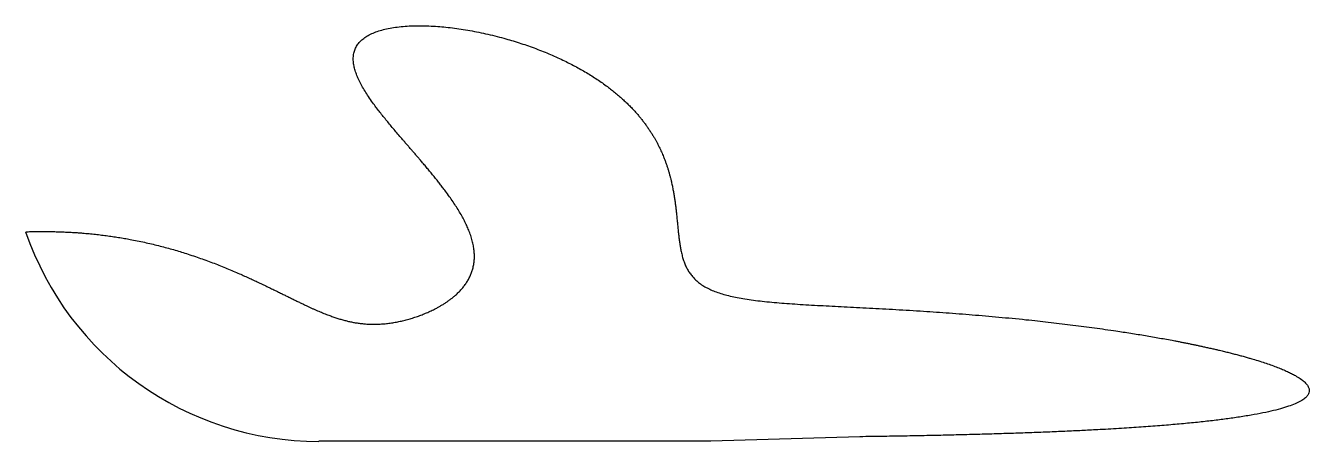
# Model space of a CAD drawing. Header units: millimetres. Extents: x -79 to 85, y -39 to 14.
import ezdxf

# ---------------------------------------------------------------- set-up
doc = ezdxf.new("R2010")
doc.units = ezdxf.units.MM
doc.layers.get('0').update_dxf_attribs({"linetype": 'CONTINUOUS'})

msp = doc.modelspace()

# ---------------------------------------------------------------- linework, layer by layer
for p, q in [((8.49, -39.17), (-41.51, -39.17)), ((27.46, -38.59), (8.49, -39.17))]:
    msp.add_line(p, q)
msp.add_arc((-41.51, 0.35), 39.53, 198.9608, 270)
msp.add_open_spline([(-78.89, -12.49), (-77.04, -12.43), (-73.42, -12.44), (-68.27, -12.82), (-61.98, -13.99), (-55.12, -16.23), (-49.3, -18.81), (-44.46, -21.28), (-40.45, -23.21), (-36.89, -24.3), (-33.28, -24.45), (-29.31, -23.63), (-25.2, -21.84), (-22.02, -19.03), (-20.99, -15.17), (-22.85, -10.36), (-27.07, -4.91), (-32.2, 0.69), (-36.41, 5.89), (-38.01, 10.14), (-35.96, 12.99), (-30.44, 14.16), (-22.57, 13.58), (-13.92, 11.3), (-6.11, 7.58), (-0.39, 2.76), (2.81, -2.63), (4.03, -8.01), (4.28, -12.83), (4.76, -16.64), (6.51, -19.25), (10.07, -20.77), (15.61, -21.53), (22.98, -21.93), (31.81, -22.33), (41.61, -22.97), (51.79, -23.93), (61.68, -25.24), (70.63, -26.85), (77.96, -28.63), (83.07, -30.49), (85.46, -32.3), (84.75, -33.96), (80.67, -35.43), (73.06, -36.65), (61.82, -37.6), (49.91, -38.13), (39.33, -38.41), (31.54, -38.54), (27.46, -38.59)], degree=5)

doc.saveas('drawing.dxf')
